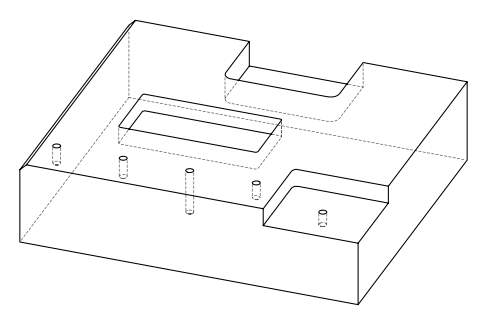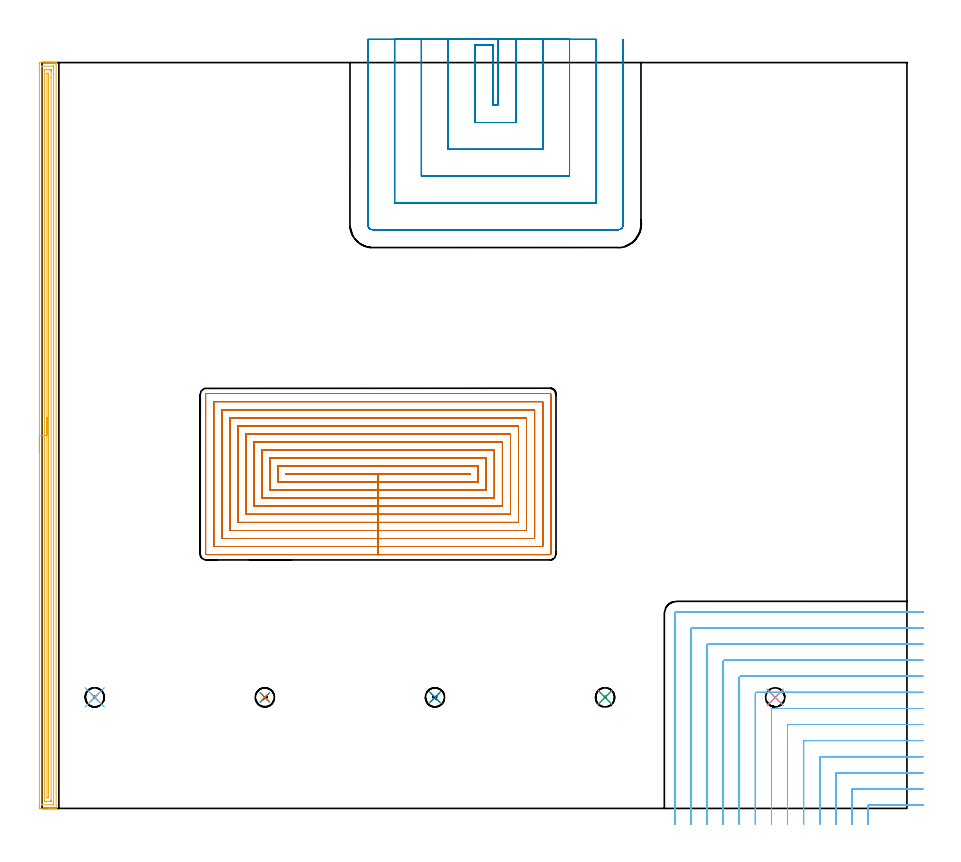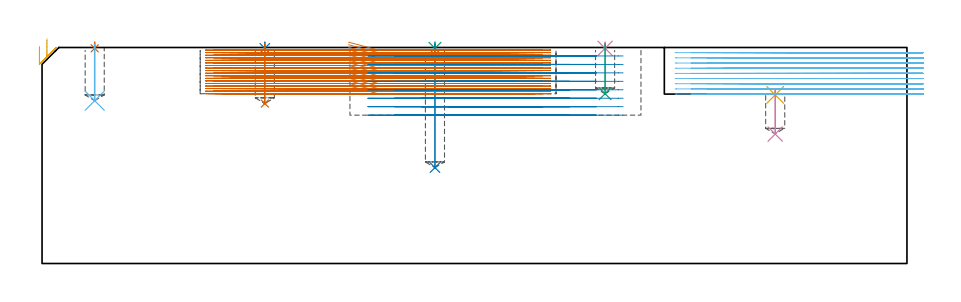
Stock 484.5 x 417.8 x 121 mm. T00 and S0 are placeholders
(PLAN: 14 operations, 5 tool changes, 240.2 min)
(1 SPOT_DRILL | STEP1POCKET | NXT0321_9005460120000 | 0.03 min | 3 mm3)
(2 SPOT_DRILL_1 | STEP1POCKET_1 | NXT0321_9005460120000 | 0.03 min | 1 mm3)
(3 SPOT_DRILL_2 | STEP1POCKET_2 | NXT0321_9005460120000 | 0.03 min | 1 mm3)
(4 SPOT_DRILL_3 | STEP1POCKET_3 | NXT0321_9005460120000 | 0.03 min | 1 mm3)
(5 SPOT_DRILL_4 | STEP1POCKET_4 | NXT0321_9005460120000 | 0.03 min | 2834 mm3)
(6 DRILL_BLIND_HOLE_INTO_CENTER | STEP1POCKET | UGT0301_219 | 0.13 min | 2471 mm3)
(7 DRILL_BLIND_HOLE_INTO_CENTER_1 | STEP1POCKET_1 | UGT0301_219 | 0.14 min | 2614 mm3)
(8 DRILL_BLIND_HOLE_INTO_CENTER_2 | STEP1POCKET_2 | UGT0301_219 | 0.28 min | 5824 mm3)
(9 DRILL_BLIND_HOLE_INTO_CENTER_3 | STEP1POCKET_3 | UGT0301_219 | 0.11 min | 2122 mm3)
(10 DRILL_BLIND_HOLE_INTO_CENTER_4 | STEP1POCKET_4 | UGT0301_219 | 0.1 min | 1879 mm3)
(11 AREA_MILL | FG_CHAMFER_SURFACE | UGT0205_001 | 13.56 min | 18457 mm3)
(12 MILL_CORNER_NOTCH_RECTANGULAR | CORNER_NOTCH_RECTANGULAR | NXT0201_011 | Follow Part, ap 3, ae 75% | 38.25 min | 408317 mm3)
(13 MILL_RECTANGULAR_POCKET | POCKET_RECTANGULAR_STRAIGHT | NXT0201_008 | Follow Part, ap 1.5, ae 75% | 156.21 min | 496394 mm3)
(14 MILL_SLOT | SLOT_PARTIAL_RECTANGULAR | UGT0201_094 | Follow Part, ap 5, ae 75% | 31.3 min | 637445 mm3)
(TOOL NXT0321_9005460120000 | NC Spot Drill, 142deg, 12mm, Carbide, Uncoated | D12 PA142 FL30 Z2)
(TOOL UGT0301_219 | Twist Drill 10.7 mm | D10.7 PA118 FL90 Z2)
(TOOL UGT0205_001 | Chamfer Mill 20 x 3 x 45 deg. | D20 FL50 Z2)
(TOOL NXT0201_011 | ENDMILL 12mm [2P460-1200-NA 1630] | D12 FL38 Z6)
(TOOL NXT0201_008 | ENDMILL 6mm [2P460-0600-NA 1630] | D6 FL26 Z6)
(TOOL UGT0201_094 | End mill 20 mm | D20 FL38 Z4)
(OP 1 SPOT_DRILL)
G17 G21 G94 G90
T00 M6
G54
G17 G0 G90 X29.5 Y62.2 S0 M3
G43 Z131. H0
G94 G81 G98 Z120.539 F250. R124.
G80
M5
M2
(OP 2 SPOT_DRILL_1)
G17 G21 G94 G90
T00 M6
G54
G17 G0 G90 X124.8 Y62.2 S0 M3
G43 Z131. H0
G94 G81 G98 Z120.539 F250. R124.
G80
M5
M2
(OP 3 SPOT_DRILL_2)
G17 G21 G94 G90
T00 M6
G54
G17 G0 G90 X220.1 Y62.2 S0 M3
G43 Z131. H0
G94 G81 G98 Z120.539 F250. R124.
G80
M5
M2
(OP 4 SPOT_DRILL_3)
G17 G21 G94 G90
T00 M6
G54
G17 G0 G90 X315.4 Y62.2 S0 M3
G43 Z131. H0
G94 G81 G98 Z120.539 F250. R124.
G80
M5
M2
(OP 5 SPOT_DRILL_4)
G17 G21 G94 G90
T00 M6
G54
G17 G0 G90 X410.7 Y62.2 S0 M3
G43 Z131. H0
G94 G81 G98 Z94.439 F250. R97.9
G80
M5
M2
(OP 6 DRILL_BLIND_HOLE_INTO_CENTER)
G17 G21 G94 G90
T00 M6
G54
G17 G0 G90 X29.5 Y62.2 S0 M3
G43 Z131. H0
G94 G81 G98 Z91.2 F250. R123.
G80
M5
M2
(OP 7 DRILL_BLIND_HOLE_INTO_CENTER_1)
G17 G21 G94 G90
T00 M6
G54
G17 G0 G90 X124.8 Y62.2 S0 M3
G43 Z131. H0
G94 G81 G98 Z89.6 F250. R123.
G80
M5
M2
(OP 8 DRILL_BLIND_HOLE_INTO_CENTER_2)
G17 G21 G94 G90
T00 M6
G54
G17 G0 G90 X220.1 Y62.2 S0 M3
G43 Z131. H0
G94 G81 G98 Z53.7 F250. R123.
G80
M5
M2
(OP 9 DRILL_BLIND_HOLE_INTO_CENTER_3)
G17 G21 G94 G90
T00 M6
G54
G17 G0 G90 X315.4 Y62.2 S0 M3
G43 Z131. H0
G94 G81 G98 Z95.1 F250. R123.
G80
M5
M2
(OP 10 DRILL_BLIND_HOLE_INTO_CENTER_4)
G17 G21 G94 G90
T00 M6
G54
G17 G0 G90 X410.7 Y62.2 S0 M3
G43 Z131. H0
G94 G81 G98 Z72.5 F250. R96.9
G80
M5
M2
(OP 11 AREA_MILL)
G17 G21 G94 G90
T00 M6
G54
G17 G0 G90 X-1.5 Y198.9 S1061 M3
G43 Z131. H0
Z121.6
G94 G1 Y198.938 Z120.728 F250.
Y199.052 Z119.864
Y199.241 Z119.012
Y199.503 Z118.18
Y199.837 Z117.374
Y200.24 Z116.6
Y200.708 Z115.864
Y201.24 Z115.172
Y201.829 Z114.529
Y202.472 Z113.94
Y203.164 Z113.408
Y203.9 Z112.94
Y204.674 Z112.537
Y205.48 Z112.203
Y206.312 Z111.941
Y207.163 Z111.752
Y208.028 Z111.638
Y208.9 Z111.6
Y417.174
X-1.498 Y417.515 Z111.601
X-1.493 Y417.79 Z111.604
X-1.165 Y417.8 Z111.932
X4.946 Z118.041
X5.471 Z118.567
X5.819 Z118.915
X6.344 Z119.44
X6.692 Z119.787
X7.39 Z120.49
X7.633 Z120.732
X7.768 Y417.798 Z120.86
X7.897 Y417.79 Z120.988
X7.9 Y417.621 Z121.
Y0.179
X7.897 Y0.01 Z120.988
X7.768 Y0.002 Z120.86
X7.633 Y0. Z120.732
X7.39 Z120.489
X6.692 Z119.787
X5.471 Z118.567
X4.946 Z118.041
X4.335 Z117.431
X-1.165 Y0.001 Z111.932
X-1.493 Y0.01 Z111.604
X-1.498 Y0.285 Z111.601
X-1.5 Y0.625 Z111.6
Y0.968
Y208.9
X-0.086 Z113.014
X-0.085 Y415.387 Z113.015
X-0.083 Y415.728 Z113.017
X-0.081 Y415.769 Z113.019
X-0.08 Y415.784 Z113.02
X-0.064 Y415.79 Z113.036
X0.043 Y415.795 Z113.143
X0.178 Y415.799 Z113.278
X6.289 Z119.389
X6.44 Y415.796 Z119.54
X6.472 Y415.792 Z119.572
X6.479 Y415.788 Z119.579
X6.482 Y415.777 Z119.582
X6.484 Y415.742 Z119.584
X6.485 Y415.599 Z119.585
X6.486 Y415.387 Z119.586
X6.485 Y2.413 Z119.585
X6.483 Y2.072 Z119.583
X6.481 Y2.031 Z119.581
X6.48 Y2.016 Z119.58
X6.464 Y2.01 Z119.564
X6.357 Y2.005 Z119.457
X6.222 Y2.001 Z119.322
X0.111 Z113.211
X-0.04 Y2.004 Z113.06
X-0.072 Y2.008 Z113.028
X-0.079 Y2.012 Z113.021
X-0.082 Y2.023 Z113.018
X-0.084 Y2.058 Z113.016
X-0.085 Y2.201 Z113.015
X-0.086 Y2.413 Z113.014
Y208.9
X1.328 Z114.428
X1.329 Y413.599 Z114.429
X1.331 Y413.725 Z114.431
X1.334 Y413.768 Z114.434
X1.337 Y413.79 Z114.437
X1.356 Y413.792 Z114.456
X1.454 Y413.795 Z114.554
X2.131 Y413.8 Z115.231
X2.327 Z115.427
X3.877 Z116.977
X4.75 Z117.85
X4.946 Y413.797 Z118.046
X5.011 Y413.794 Z118.111
X5.058 Y413.79 Z118.158
X5.065 Y413.726 Z118.165
X5.068 Y413.599 Z118.168
X5.07 Y413.472 Z118.17
X5.071 Y412.705 Z118.171
Y409.52
Y4.201
X5.069 Y4.075 Z118.169
X5.066 Y4.032 Z118.166
X5.063 Y4.01 Z118.163
X5.044 Y4.008 Z118.144
X4.946 Y4.005 Z118.046
X4.269 Y4. Z117.369
X4.073 Z117.173
X2.523 Z115.623
X1.65 Y4.001 Z114.75
X1.454 Y4.003 Z114.554
X1.389 Y4.006 Z114.489
X1.342 Y4.01 Z114.442
X1.335 Y4.074 Z114.435
X1.332 Y4.201 Z114.432
X1.33 Y4.328 Z114.43
X1.329 Y5.095 Z114.429
Y8.279
X1.328 Y208.9 Z114.428
X2.743 Z115.843
Y411.542
X2.744 Y411.666 Z115.844
X2.747 Y411.749 Z115.847
X2.75 Y411.789 Z115.85
X2.77 Y411.791 Z115.87
X3.2 Y411.8 Z116.3
X3.211 Z116.311
X3.627 Y411.792 Z116.727
X3.648 Y411.79 Z116.748
X3.651 Y411.777 Z116.751
X3.655 Y411.743 Z116.755
X3.657 Y411.699 Z116.757
Y411.655
Y6.258
X3.656 Y6.134 Z116.756
X3.653 Y6.051 Z116.753
X3.65 Y6.011 Z116.75
X3.63 Y6.009 Z116.73
X3.2 Y6. Z116.3
X3.189 Z116.289
X2.773 Y6.008 Z115.873
X2.752 Y6.01 Z115.852
X2.749 Y6.023 Z115.849
X2.745 Y6.057 Z115.845
X2.743 Y6.101 Z115.843
Y6.145
Y208.9
Y209.772 Z115.881
Y210.636 Z115.995
Y211.488 Z116.183
Y212.32 Z116.446
Y213.126 Z116.78
Y213.9 Z117.182
Y214.636 Z117.651
Y215.328 Z118.182
Y215.971 Z118.772
Y216.56 Z119.415
Y217.091 Z120.107
Y217.56 Z120.843
Y217.963 Z121.617
Y218.297 Z122.422
Y218.559 Z123.255
Y218.748 Z124.106
Y218.862 Z124.971
Y218.9 Z125.843
G0 Z131.
M5
M2
(OP 12 MILL_CORNER_NOTCH_RECTANGULAR)
G17 G21 G94 G90
T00 M6
G54
G17 G0 G90 X493.5 Y2. S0 M3
G43 Z131. H1
Z118.1
G94 G1 X490.5 F250.
X463.193 F500.
G3 X462.6 Y1.407 R0.6
G1 Y-6.
Y-9. F250.
G0 Z131.
X493.5 Y11.
Z118.1
G1 X490.5
X454.193 F500.
G3 X453.6 Y10.407 R0.6
G1 Y-6.
Y-9. F250.
G0 Z131.
X493.5 Y20.
Z118.1
G1 X490.5
X445.193 F500.
G3 X444.6 Y19.407 R0.6
G1 Y-6.
Y-9. F250.
G0 Z131.
X493.5 Y29.
Z118.1
G1 X490.5
X436.194 F500.
G3 X435.6 Y28.406 R0.6
G1 Y-6.
Y-9. F250.
G0 Z131.
X493.5 Y38.
Z118.1
G1 X490.5
X427.194 F500.
G3 X426.6 Y37.406 R0.6
G1 Y-6.
Y-9. F250.
G0 Z131.
X493.5 Y47.
Z118.1
G1 X490.5
X418.194 F500.
G3 X417.6 Y46.406 R0.6
G1 Y-6.
Y-9. F250.
G0 Z131.
X493.5 Y56.
Z118.1
G1 X490.5
X409.195 F500.
G3 X408.6 Y55.405 R0.6
G1 Y-6.
Y-9. F250.
G0 Z131.
X493.5 Y65.
Z118.1
G1 X490.5
X400.195 F500.
G3 X399.6 Y64.405 R0.6
G1 Y-6.
Y-9. F250.
G0 Z131.
X493.5 Y74.
Z118.1
G1 X490.5
X391.195 F500.
G3 X390.6 Y73.405 R0.6
G1 Y-6.
Y-9. F250.
G0 Z131.
X493.5 Y83.
Z118.1
G1 X490.5
X382.195 F500.
G3 X381.6 Y82.405 R0.6
G1 Y-6.
Y-9. F250.
G0 Z131.
X493.5 Y92.
Z118.1
G1 X490.5
X373.196 F500.
G3 X372.6 Y91.404 R0.6
G1 Y-6.
Y-9. F250.
G0 Z131.
X493.5 Y101.
Z118.1
G1 X490.5
X364.196 F500.
G3 X363.6 Y100.404 R0.6
G1 Y-6.
Y-9. F250.
G0 Z131.
X493.5 Y110.
Z118.1
G1 X490.5
X355.4 F500.
G3 X354.6 Y109.2 R0.8
G1 Y-6.
Y-9. F250.
G0 Z131.
X493.5 Y2.
Z115.2
G1 X490.5
X463.193 F500.
G3 X462.6 Y1.407 R0.6
G1 Y-6.
Y-9. F250.
G0 Z131.
X493.5 Y11.
Z115.2
G1 X490.5
X454.193 F500.
G3 X453.6 Y10.407 R0.6
G1 Y-6.
Y-9. F250.
G0 Z131.
X493.5 Y20.
Z115.2
G1 X490.5
X445.193 F500.
G3 X444.6 Y19.407 R0.6
G1 Y-6.
Y-9. F250.
G0 Z131.
X493.5 Y29.
Z115.2
G1 X490.5
X436.194 F500.
G3 X435.6 Y28.406 R0.6
G1 Y-6.
Y-9. F250.
G0 Z131.
X493.5 Y38.
Z115.2
G1 X490.5
X427.194 F500.
G3 X426.6 Y37.406 R0.6
G1 Y-6.
Y-9. F250.
G0 Z131.
X493.5 Y47.
Z115.2
G1 X490.5
X418.194 F500.
G3 X417.6 Y46.406 R0.6
G1 Y-6.
Y-9. F250.
G0 Z131.
X493.5 Y56.
Z115.2
G1 X490.5
X409.195 F500.
G3 X408.6 Y55.405 R0.6
G1 Y-6.
Y-9. F250.
G0 Z131.
X493.5 Y65.
Z115.2
G1 X490.5
X400.195 F500.
G3 X399.6 Y64.405 R0.6
G1 Y-6.
Y-9. F250.
G0 Z131.
X493.5 Y74.
Z115.2
G1 X490.5
X391.195 F500.
G3 X390.6 Y73.405 R0.6
G1 Y-6.
Y-9. F250.
G0 Z131.
X493.5 Y83.
Z115.2
G1 X490.5
X382.195 F500.
G3 X381.6 Y82.405 R0.6
G1 Y-6.
Y-9. F250.
G0 Z131.
X493.5 Y92.
Z115.2
G1 X490.5
X373.196 F500.
G3 X372.6 Y91.404 R0.6
G1 Y-6.
Y-9. F250.
G0 Z131.
X493.5 Y101.
Z115.2
G1 X490.5
X364.196 F500.
G3 X363.6 Y100.404 R0.6
G1 Y-6.
Y-9. F250.
G0 Z131.
X493.5 Y110.
Z115.2
G1 X490.5
X355.4 F500.
G3 X354.6 Y109.2 R0.8
G1 Y-6.
Y-9. F250.
G0 Z131.
X493.5 Y2.
Z112.3
G1 X490.5
X463.193 F500.
G3 X462.6 Y1.407 R0.6
G1 Y-6.
Y-9. F250.
G0 Z131.
X493.5 Y11.
Z112.3
G1 X490.5
X454.193 F500.
G3 X453.6 Y10.407 R0.6
G1 Y-6.
Y-9. F250.
G0 Z131.
X493.5 Y20.
Z112.3
G1 X490.5
X445.193 F500.
G3 X444.6 Y19.407 R0.6
G1 Y-6.
Y-9. F250.
G0 Z131.
X493.5 Y29.
Z112.3
G1 X490.5
X436.194 F500.
G3 X435.6 Y28.406 R0.6
G1 Y-6.
Y-9. F250.
G0 Z131.
X493.5 Y38.
Z112.3
G1 X490.5
X427.194 F500.
G3 X426.6 Y37.406 R0.6
G1 Y-6.
Y-9. F250.
G0 Z131.
X493.5 Y47.
Z112.3
G1 X490.5
X418.194 F500.
G3 X417.6 Y46.406 R0.6
G1 Y-6.
Y-9. F250.
G0 Z131.
X493.5 Y56.
Z112.3
G1 X490.5
X409.195 F500.
G3 X408.6 Y55.405 R0.6
G1 Y-6.
Y-9. F250.
G0 Z131.
X493.5 Y65.
Z112.3
G1 X490.5
X400.195 F500.
G3 X399.6 Y64.405 R0.6
G1 Y-6.
Y-9. F250.
G0 Z131.
X493.5 Y74.
Z112.3
G1 X490.5
X391.195 F500.
G3 X390.6 Y73.405 R0.6
G1 Y-6.
Y-9. F250.
G0 Z131.
X493.5 Y83.
Z112.3
G1 X490.5
X382.195 F500.
G3 X381.6 Y82.405 R0.6
G1 Y-6.
Y-9. F250.
G0 Z131.
X493.5 Y92.
Z112.3
G1 X490.5
X373.196 F500.
G3 X372.6 Y91.404 R0.6
G1 Y-6.
Y-9. F250.
G0 Z131.
X493.5 Y101.
Z112.3
G1 X490.5
X364.196 F500.
G3 X363.6 Y100.404 R0.6
G1 Y-6.
Y-9. F250.
G0 Z131.
X493.5 Y110.
Z112.3
G1 X490.5
X355.4 F500.
G3 X354.6 Y109.2 R0.8
G1 Y-6.
Y-9. F250.
G0 Z131.
X493.5 Y2.
Z109.4
G1 X490.5
X463.193 F500.
G3 X462.6 Y1.407 R0.6
G1 Y-6.
Y-9. F250.
G0 Z131.
X493.5 Y11.
Z109.4
G1 X490.5
X454.193 F500.
G3 X453.6 Y10.407 R0.6
G1 Y-6.
Y-9. F250.
G0 Z131.
X493.5 Y20.
Z109.4
G1 X490.5
X445.193 F500.
G3 X444.6 Y19.407 R0.6
G1 Y-6.
Y-9. F250.
G0 Z131.
X493.5 Y29.
Z109.4
G1 X490.5
X436.194 F500.
G3 X435.6 Y28.406 R0.6
G1 Y-6.
Y-9. F250.
G0 Z131.
X493.5 Y38.
Z109.4
G1 X490.5
X427.194 F500.
G3 X426.6 Y37.406 R0.6
G1 Y-6.
Y-9. F250.
G0 Z131.
X493.5 Y47.
Z109.4
G1 X490.5
X418.194 F500.
G3 X417.6 Y46.406 R0.6
G1 Y-6.
Y-9. F250.
G0 Z131.
X493.5 Y56.
Z109.4
G1 X490.5
X409.195 F500.
G3 X408.6 Y55.405 R0.6
G1 Y-6.
Y-9. F250.
G0 Z131.
X493.5 Y65.
Z109.4
G1 X490.5
X400.195 F500.
G3 X399.6 Y64.405 R0.6
G1 Y-6.
Y-9. F250.
G0 Z131.
X493.5 Y74.
Z109.4
G1 X490.5
X391.195 F500.
G3 X390.6 Y73.405 R0.6
G1 Y-6.
Y-9. F250.
G0 Z131.
X493.5 Y83.
Z109.4
G1 X490.5
X382.195 F500.
G3 X381.6 Y82.405 R0.6
G1 Y-6.
Y-9. F250.
G0 Z131.
X493.5 Y92.
Z109.4
G1 X490.5
X373.196 F500.
G3 X372.6 Y91.404 R0.6
G1 Y-6.
Y-9. F250.
G0 Z131.
X493.5 Y101.
Z109.4
G1 X490.5
X364.196 F500.
G3 X363.6 Y100.404 R0.6
G1 Y-6.
Y-9. F250.
G0 Z131.
X493.5 Y110.
Z109.4
G1 X490.5
X355.4 F500.
G3 X354.6 Y109.2 R0.8
G1 Y-6.
Y-9. F250.
G0 Z131.
X493.5 Y2.
Z106.5
G1 X490.5
X463.193 F500.
G3 X462.6 Y1.407 R0.6
G1 Y-6.
Y-9. F250.
G0 Z131.
X493.5 Y11.
Z106.5
G1 X490.5
X454.193 F500.
G3 X453.6 Y10.407 R0.6
G1 Y-6.
Y-9. F250.
G0 Z131.
X493.5 Y20.
Z106.5
G1 X490.5
X445.193 F500.
G3 X444.6 Y19.407 R0.6
G1 Y-6.
Y-9. F250.
G0 Z131.
X493.5 Y29.
Z106.5
G1 X490.5
X436.194 F500.
G3 X435.6 Y28.406 R0.6
G1 Y-6.
Y-9. F250.
G0 Z131.
X493.5 Y38.
Z106.5
G1 X490.5
X427.194 F500.
G3 X426.6 Y37.406 R0.6
G1 Y-6.
Y-9. F250.
G0 Z131.
X493.5 Y47.
Z106.5
G1 X490.5
X418.194 F500.
G3 X417.6 Y46.406 R0.6
G1 Y-6.
Y-9. F250.
G0 Z131.
X493.5 Y56.
Z106.5
G1 X490.5
X409.195 F500.
G3 X408.6 Y55.405 R0.6
G1 Y-6.
Y-9. F250.
G0 Z131.
X493.5 Y65.
Z106.5
G1 X490.5
X400.195 F500.
G3 X399.6 Y64.405 R0.6
G1 Y-6.
Y-9. F250.
G0 Z131.
X493.5 Y74.
Z106.5
G1 X490.5
X391.195 F500.
G3 X390.6 Y73.405 R0.6
G1 Y-6.
Y-9. F250.
G0 Z131.
X493.5 Y83.
Z106.5
G1 X490.5
X382.195 F500.
G3 X381.6 Y82.405 R0.6
G1 Y-6.
Y-9. F250.
G0 Z131.
X493.5 Y92.
Z106.5
G1 X490.5
X373.196 F500.
G3 X372.6 Y91.404 R0.6
G1 Y-6.
Y-9. F250.
G0 Z131.
X493.5 Y101.
Z106.5
G1 X490.5
X364.196 F500.
G3 X363.6 Y100.404 R0.6
G1 Y-6.
Y-9. F250.
G0 Z131.
X493.5 Y110.
Z106.5
G1 X490.5
X355.4 F500.
G3 X354.6 Y109.2 R0.8
G1 Y-6.
Y-9. F250.
G0 Z131.
X493.5 Y2.
Z103.6
G1 X490.5
X463.193 F500.
G3 X462.6 Y1.407 R0.6
G1 Y-6.
Y-9. F250.
G0 Z131.
X493.5 Y11.
Z103.6
G1 X490.5
X454.193 F500.
G3 X453.6 Y10.407 R0.6
G1 Y-6.
Y-9. F250.
G0 Z131.
X493.5 Y20.
Z103.6
G1 X490.5
X445.193 F500.
G3 X444.6 Y19.407 R0.6
G1 Y-6.
Y-9. F250.
G0 Z131.
X493.5 Y29.
Z103.6
G1 X490.5
X436.194 F500.
G3 X435.6 Y28.406 R0.6
G1 Y-6.
Y-9. F250.
G0 Z131.
X493.5 Y38.
Z103.6
G1 X490.5
X427.194 F500.
G3 X426.6 Y37.406 R0.6
G1 Y-6.
Y-9. F250.
G0 Z131.
X493.5 Y47.
Z103.6
G1 X490.5
X418.194 F500.
G3 X417.6 Y46.406 R0.6
G1 Y-6.
Y-9. F250.
G0 Z131.
X493.5 Y56.
Z103.6
G1 X490.5
X409.195 F500.
G3 X408.6 Y55.405 R0.6
G1 Y-6.
Y-9. F250.
G0 Z131.
X493.5 Y65.
Z103.6
G1 X490.5
X400.195 F500.
G3 X399.6 Y64.405 R0.6
G1 Y-6.
Y-9. F250.
G0 Z131.
X493.5 Y74.
Z103.6
G1 X490.5
X391.195 F500.
G3 X390.6 Y73.405 R0.6
G1 Y-6.
Y-9. F250.
G0 Z131.
X493.5 Y83.
Z103.6
G1 X490.5
X382.195 F500.
G3 X381.6 Y82.405 R0.6
G1 Y-6.
Y-9. F250.
G0 Z131.
X493.5 Y92.
Z103.6
G1 X490.5
X373.196 F500.
G3 X372.6 Y91.404 R0.6
G1 Y-6.
Y-9. F250.
G0 Z131.
X493.5 Y101.
Z103.6
G1 X490.5
X364.196 F500.
G3 X363.6 Y100.404 R0.6
G1 Y-6.
Y-9. F250.
G0 Z131.
X493.5 Y110.
Z103.6
G1 X490.5
X355.4 F500.
G3 X354.6 Y109.2 R0.8
G1 Y-6.
Y-9. F250.
G0 Z131.
X493.5 Y2.
Z100.7
G1 X490.5
X463.193 F500.
G3 X462.6 Y1.407 R0.6
G1 Y-6.
Y-9. F250.
G0 Z131.
X493.5 Y11.
Z100.7
G1 X490.5
X454.193 F500.
G3 X453.6 Y10.407 R0.6
G1 Y-6.
Y-9. F250.
G0 Z131.
X493.5 Y20.
Z100.7
G1 X490.5
X445.193 F500.
G3 X444.6 Y19.407 R0.6
G1 Y-6.
Y-9. F250.
G0 Z131.
X493.5 Y29.
Z100.7
G1 X490.5
X436.194 F500.
G3 X435.6 Y28.406 R0.6
G1 Y-6.
Y-9. F250.
G0 Z131.
X493.5 Y38.
Z100.7
G1 X490.5
X427.194 F500.
G3 X426.6 Y37.406 R0.6
G1 Y-6.
Y-9. F250.
G0 Z131.
X493.5 Y47.
Z100.7
G1 X490.5
X418.194 F500.
G3 X417.6 Y46.406 R0.6
G1 Y-6.
Y-9. F250.
G0 Z131.
X493.5 Y56.
Z100.7
G1 X490.5
X409.195 F500.
G3 X408.6 Y55.405 R0.6
G1 Y-6.
Y-9. F250.
G0 Z131.
X493.5 Y65.
Z100.7
G1 X490.5
X400.195 F500.
G3 X399.6 Y64.405 R0.6
G1 Y-6.
Y-9. F250.
G0 Z131.
X493.5 Y74.
Z100.7
G1 X490.5
X391.195 F500.
G3 X390.6 Y73.405 R0.6
G1 Y-6.
Y-9. F250.
G0 Z131.
X493.5 Y83.
Z100.7
G1 X490.5
X382.195 F500.
G3 X381.6 Y82.405 R0.6
G1 Y-6.
Y-9. F250.
G0 Z131.
X493.5 Y92.
Z100.7
G1 X490.5
X373.196 F500.
G3 X372.6 Y91.404 R0.6
G1 Y-6.
Y-9. F250.
G0 Z131.
X493.5 Y101.
Z100.7
G1 X490.5
X364.196 F500.
G3 X363.6 Y100.404 R0.6
G1 Y-6.
Y-9. F250.
G0 Z131.
X493.5 Y110.
Z100.7
G1 X490.5
X355.4 F500.
G3 X354.6 Y109.2 R0.8
G1 Y-6.
Y-9. F250.
G0 Z131.
X493.5 Y2.
Z97.8
G1 X490.5
X463.193 F500.
G3 X462.6 Y1.407 R0.6
G1 Y-6.
Y-9. F250.
G0 Z131.
X493.5 Y11.
Z97.8
G1 X490.5
X454.193 F500.
G3 X453.6 Y10.407 R0.6
G1 Y-6.
Y-9. F250.
G0 Z131.
X493.5 Y20.
Z97.8
G1 X490.5
X445.193 F500.
G3 X444.6 Y19.407 R0.6
G1 Y-6.
Y-9. F250.
G0 Z131.
X493.5 Y29.
Z97.8
G1 X490.5
X436.194 F500.
G3 X435.6 Y28.406 R0.6
G1 Y-6.
Y-9. F250.
G0 Z131.
X493.5 Y38.
Z97.8
G1 X490.5
X427.194 F500.
G3 X426.6 Y37.406 R0.6
G1 Y-6.
Y-9. F250.
G0 Z131.
X493.5 Y47.
Z97.8
G1 X490.5
X418.194 F500.
G3 X417.6 Y46.406 R0.6
G1 Y-6.
Y-9. F250.
G0 Z131.
X493.5 Y56.
Z97.8
G1 X490.5
X409.195 F500.
G3 X408.6 Y55.405 R0.6
G1 Y-6.
Y-9. F250.
G0 Z131.
X493.5 Y65.
Z97.8
G1 X490.5
X400.195 F500.
G3 X399.6 Y64.405 R0.6
G1 Y-6.
Y-9. F250.
G0 Z131.
X493.5 Y74.
Z97.8
G1 X490.5
X391.195 F500.
G3 X390.6 Y73.405 R0.6
G1 Y-6.
Y-9. F250.
G0 Z131.
X493.5 Y83.
Z97.8
G1 X490.5
X382.195 F500.
G3 X381.6 Y82.405 R0.6
G1 Y-6.
Y-9. F250.
G0 Z131.
X493.5 Y92.
Z97.8
G1 X490.5
X373.196 F500.
G3 X372.6 Y91.404 R0.6
G1 Y-6.
Y-9. F250.
G0 Z131.
X493.5 Y101.
Z97.8
G1 X490.5
X364.196 F500.
G3 X363.6 Y100.404 R0.6
G1 Y-6.
Y-9. F250.
G0 Z131.
X493.5 Y110.
Z97.8
G1 X490.5
X355.4 F500.
G3 X354.6 Y109.2 R0.8
G1 Y-6.
Y-9. F250.
G0 Z131.
X493.5 Y2.
Z94.9
G1 X490.5
X463.193 F500.
G3 X462.6 Y1.407 R0.6
G1 Y-6.
Y-9. F250.
G0 Z131.
X493.5 Y11.
Z94.9
G1 X490.5
X454.193 F500.
G3 X453.6 Y10.407 R0.6
G1 Y-6.
Y-9. F250.
G0 Z131.
X493.5 Y20.
Z94.9
G1 X490.5
X445.193 F500.
G3 X444.6 Y19.407 R0.6
G1 Y-6.
Y-9. F250.
G0 Z131.
X493.5 Y29.
Z94.9
G1 X490.5
X436.194 F500.
G3 X435.6 Y28.406 R0.6
G1 Y-6.
Y-9. F250.
G0 Z131.
X493.5 Y38.
Z94.9
G1 X490.5
X427.194 F500.
G3 X426.6 Y37.406 R0.6
G1 Y-6.
Y-9. F250.
G0 Z131.
X493.5 Y47.
Z94.9
G1 X490.5
X418.194 F500.
G3 X417.6 Y46.406 R0.6
G1 Y-6.
Y-9. F250.
G0 Z131.
X493.5 Y56.
Z94.9
G1 X490.5
X409.195 F500.
G3 X408.6 Y55.405 R0.6
G1 Y-6.
Y-9. F250.
G0 Z131.
X493.5 Y65.
Z94.9
G1 X490.5
X400.195 F500.
G3 X399.6 Y64.405 R0.6
G1 Y-6.
Y-9. F250.
G0 Z131.
X493.5 Y74.
Z94.9
G1 X490.5
X391.195 F500.
G3 X390.6 Y73.405 R0.6
G1 Y-6.
Y-9. F250.
G0 Z131.
X493.5 Y83.
Z94.9
G1 X490.5
X382.195 F500.
G3 X381.6 Y82.405 R0.6
G1 Y-6.
Y-9. F250.
G0 Z131.
X493.5 Y92.
Z94.9
G1 X490.5
X373.196 F500.
G3 X372.6 Y91.404 R0.6
G1 Y-6.
Y-9. F250.
G0 Z131.
X493.5 Y101.
Z94.9
G1 X490.5
X364.196 F500.
G3 X363.6 Y100.404 R0.6
G1 Y-6.
Y-9. F250.
G0 Z131.
X493.5 Y110.
Z94.9
G1 X490.5
X355.4 F500.
G3 X354.6 Y109.2 R0.8
G1 Y-6.
Y-9. F250.
G0 Z131.
M5
M2
(OP 13 MILL_RECTANGULAR_POCKET)
G17 G21 G94 G90
T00 M6
G54
G17 G0 G90 X171.684 Y187.2 S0 M3
G43 Z131. H1
Z124.
G94 G1 X188.25 Z119.561 F250.
X239.9 F500.
Y187.4
X136.6
Y187.2
X188.25
Y182.7
X244.4
Y191.9
X132.1
Y182.7
X188.25
Y178.2
X248.9
Y196.4
X127.6
Y178.2
X188.25
Y173.7
X253.4
Y200.9
X123.1
Y173.7
X188.25
Y169.2
X257.9
Y205.4
X118.6
Y169.2
X188.25
Y164.7
X262.4
Y209.9
X114.1
Y164.7
X188.25
Y160.2
X266.9
Y214.4
X109.6
Y160.2
X188.25
Y155.7
X271.4
Y218.9
X105.1
Y155.7
X188.25
Y151.2
X275.9
Y223.4
X100.6
Y151.2
X188.25
Y146.7
X280.4
Y227.9
X96.1
Y146.7
X188.25
Y142.2
X284.6
G3 X284.9 Y142.5 R0.3
G1 Y232.1
G3 X284.6 Y232.4 R0.3
G1 X91.9
G3 X91.6 Y232.1 R0.3
G1 Y142.5
G3 X91.9 Y142.2 R0.3
G1 X188.25
X189.25
G0 X171.684 Y187.2 Z122.561
G1 X188.25 Z118.122 F250.
X239.9 F500.
Y187.4
X136.6
Y187.2
X188.25
Y182.7
X244.4
Y191.9
X132.1
Y182.7
X188.25
Y178.2
X248.9
Y196.4
X127.6
Y178.2
X188.25
Y173.7
X253.4
Y200.9
X123.1
Y173.7
X188.25
Y169.2
X257.9
Y205.4
X118.6
Y169.2
X188.25
Y164.7
X262.4
Y209.9
X114.1
Y164.7
X188.25
Y160.2
X266.9
Y214.4
X109.6
Y160.2
X188.25
Y155.7
X271.4
Y218.9
X105.1
Y155.7
X188.25
Y151.2
X275.9
Y223.4
X100.6
Y151.2
X188.25
Y146.7
X280.4
Y227.9
X96.1
Y146.7
X188.25
Y142.2
X284.6
G3 X284.9 Y142.5 R0.3
G1 Y232.1
G3 X284.6 Y232.4 R0.3
G1 X91.9
G3 X91.6 Y232.1 R0.3
G1 Y142.5
G3 X91.9 Y142.2 R0.3
G1 X188.25
X189.25
G0 X171.684 Y187.2 Z121.122
G1 X188.25 Z116.683 F250.
X239.9 F500.
Y187.4
X136.6
Y187.2
X188.25
Y182.7
X244.4
Y191.9
X132.1
Y182.7
X188.25
Y178.2
X248.9
Y196.4
X127.6
Y178.2
X188.25
Y173.7
X253.4
Y200.9
X123.1
Y173.7
X188.25
Y169.2
X257.9
Y205.4
X118.6
Y169.2
X188.25
Y164.7
X262.4
Y209.9
X114.1
Y164.7
X188.25
Y160.2
X266.9
Y214.4
X109.6
Y160.2
X188.25
Y155.7
X271.4
Y218.9
X105.1
Y155.7
X188.25
Y151.2
X275.9
Y223.4
X100.6
Y151.2
X188.25
Y146.7
X280.4
Y227.9
X96.1
Y146.7
X188.25
Y142.2
X284.6
G3 X284.9 Y142.5 R0.3
G1 Y232.1
G3 X284.6 Y232.4 R0.3
G1 X91.9
G3 X91.6 Y232.1 R0.3
G1 Y142.5
G3 X91.9 Y142.2 R0.3
G1 X188.25
X189.25
G0 X171.684 Y187.2 Z119.683
G1 X188.25 Z115.244 F250.
X239.9 F500.
Y187.4
X136.6
Y187.2
X188.25
Y182.7
X244.4
Y191.9
X132.1
Y182.7
X188.25
Y178.2
X248.9
Y196.4
X127.6
Y178.2
X188.25
Y173.7
X253.4
Y200.9
X123.1
Y173.7
X188.25
Y169.2
X257.9
Y205.4
X118.6
Y169.2
X188.25
Y164.7
X262.4
Y209.9
X114.1
Y164.7
X188.25
Y160.2
X266.9
Y214.4
X109.6
Y160.2
X188.25
Y155.7
X271.4
Y218.9
X105.1
Y155.7
X188.25
Y151.2
X275.9
Y223.4
X100.6
Y151.2
X188.25
Y146.7
X280.4
Y227.9
X96.1
Y146.7
X188.25
Y142.2
X284.6
G3 X284.9 Y142.5 R0.3
G1 Y232.1
G3 X284.6 Y232.4 R0.3
G1 X91.9
G3 X91.6 Y232.1 R0.3
G1 Y142.5
G3 X91.9 Y142.2 R0.3
G1 X188.25
X189.25
G0 X171.684 Y187.2 Z118.244
G1 X188.25 Z113.805 F250.
X239.9 F500.
Y187.4
X136.6
Y187.2
X188.25
Y182.7
X244.4
Y191.9
X132.1
Y182.7
X188.25
Y178.2
X248.9
Y196.4
X127.6
Y178.2
X188.25
Y173.7
X253.4
Y200.9
X123.1
Y173.7
X188.25
Y169.2
X257.9
Y205.4
X118.6
Y169.2
X188.25
Y164.7
X262.4
Y209.9
X114.1
Y164.7
X188.25
Y160.2
X266.9
Y214.4
X109.6
Y160.2
X188.25
Y155.7
X271.4
Y218.9
X105.1
Y155.7
X188.25
Y151.2
X275.9
Y223.4
X100.6
Y151.2
X188.25
Y146.7
X280.4
Y227.9
X96.1
Y146.7
X188.25
Y142.2
X284.6
G3 X284.9 Y142.5 R0.3
G1 Y232.1
G3 X284.6 Y232.4 R0.3
G1 X91.9
G3 X91.6 Y232.1 R0.3
G1 Y142.5
G3 X91.9 Y142.2 R0.3
G1 X188.25
X189.25
G0 X171.684 Y187.2 Z116.805
G1 X188.25 Z112.367 F250.
X239.9 F500.
Y187.4
X136.6
Y187.2
X188.25
Y182.7
X244.4
Y191.9
X132.1
Y182.7
X188.25
Y178.2
X248.9
Y196.4
X127.6
Y178.2
X188.25
Y173.7
X253.4
Y200.9
X123.1
Y173.7
X188.25
Y169.2
X257.9
Y205.4
X118.6
Y169.2
X188.25
Y164.7
X262.4
Y209.9
X114.1
Y164.7
X188.25
Y160.2
X266.9
Y214.4
X109.6
Y160.2
X188.25
Y155.7
X271.4
Y218.9
X105.1
Y155.7
X188.25
Y151.2
X275.9
Y223.4
X100.6
Y151.2
X188.25
Y146.7
X280.4
Y227.9
X96.1
Y146.7
X188.25
Y142.2
X284.6
G3 X284.9 Y142.5 R0.3
G1 Y232.1
G3 X284.6 Y232.4 R0.3
G1 X91.9
G3 X91.6 Y232.1 R0.3
G1 Y142.5
G3 X91.9 Y142.2 R0.3
G1 X188.25
X189.25
G0 X171.684 Y187.2 Z115.367
G1 X188.25 Z110.928 F250.
X239.9 F500.
Y187.4
X136.6
Y187.2
X188.25
Y182.7
X244.4
Y191.9
X132.1
Y182.7
X188.25
Y178.2
X248.9
Y196.4
X127.6
Y178.2
X188.25
Y173.7
X253.4
Y200.9
X123.1
Y173.7
X188.25
Y169.2
X257.9
Y205.4
X118.6
Y169.2
X188.25
Y164.7
X262.4
Y209.9
X114.1
Y164.7
X188.25
Y160.2
X266.9
Y214.4
X109.6
Y160.2
X188.25
Y155.7
X271.4
Y218.9
X105.1
Y155.7
X188.25
Y151.2
X275.9
Y223.4
X100.6
Y151.2
X188.25
Y146.7
X280.4
Y227.9
X96.1
Y146.7
X188.25
Y142.2
X284.6
G3 X284.9 Y142.5 R0.3
G1 Y232.1
G3 X284.6 Y232.4 R0.3
G1 X91.9
G3 X91.6 Y232.1 R0.3
G1 Y142.5
G3 X91.9 Y142.2 R0.3
G1 X188.25
X189.25
G0 X171.684 Y187.2 Z113.928
G1 X188.25 Z109.489 F250.
X239.9 F500.
Y187.4
X136.6
Y187.2
X188.25
Y182.7
X244.4
Y191.9
X132.1
Y182.7
X188.25
Y178.2
X248.9
Y196.4
X127.6
Y178.2
X188.25
Y173.7
X253.4
Y200.9
X123.1
Y173.7
X188.25
Y169.2
X257.9
Y205.4
X118.6
Y169.2
X188.25
Y164.7
X262.4
Y209.9
X114.1
Y164.7
X188.25
Y160.2
X266.9
Y214.4
X109.6
Y160.2
X188.25
Y155.7
X271.4
Y218.9
X105.1
Y155.7
X188.25
Y151.2
X275.9
Y223.4
X100.6
Y151.2
X188.25
Y146.7
X280.4
Y227.9
X96.1
Y146.7
X188.25
Y142.2
X284.6
G3 X284.9 Y142.5 R0.3
G1 Y232.1
G3 X284.6 Y232.4 R0.3
G1 X91.9
G3 X91.6 Y232.1 R0.3
G1 Y142.5
G3 X91.9 Y142.2 R0.3
G1 X188.25
X189.25
G0 X171.684 Y187.2 Z112.489
G1 X188.25 Z108.05 F250.
X239.9 F500.
Y187.4
X136.6
Y187.2
X188.25
Y182.7
X244.4
Y191.9
X132.1
Y182.7
X188.25
Y178.2
X248.9
Y196.4
X127.6
Y178.2
X188.25
Y173.7
X253.4
Y200.9
X123.1
Y173.7
X188.25
Y169.2
X257.9
Y205.4
X118.6
Y169.2
X188.25
Y164.7
X262.4
Y209.9
X114.1
Y164.7
X188.25
Y160.2
X266.9
Y214.4
X109.6
Y160.2
X188.25
Y155.7
X271.4
Y218.9
X105.1
Y155.7
X188.25
Y151.2
X275.9
Y223.4
X100.6
Y151.2
X188.25
Y146.7
X280.4
Y227.9
X96.1
Y146.7
X188.25
Y142.2
X284.6
G3 X284.9 Y142.5 R0.3
G1 Y232.1
G3 X284.6 Y232.4 R0.3
G1 X91.9
G3 X91.6 Y232.1 R0.3
G1 Y142.5
G3 X91.9 Y142.2 R0.3
G1 X188.25
X189.25
G0 X171.684 Y187.2 Z111.05
G1 X188.25 Z106.611 F250.
X239.9 F500.
Y187.4
X136.6
Y187.2
X188.25
Y182.7
X244.4
Y191.9
X132.1
Y182.7
X188.25
Y178.2
X248.9
Y196.4
X127.6
Y178.2
X188.25
Y173.7
X253.4
Y200.9
X123.1
Y173.7
X188.25
Y169.2
X257.9
Y205.4
X118.6
Y169.2
X188.25
Y164.7
X262.4
Y209.9
X114.1
Y164.7
X188.25
Y160.2
X266.9
Y214.4
X109.6
Y160.2
X188.25
Y155.7
X271.4
Y218.9
X105.1
Y155.7
X188.25
Y151.2
X275.9
Y223.4
X100.6
Y151.2
X188.25
Y146.7
X280.4
Y227.9
X96.1
Y146.7
X188.25
Y142.2
X284.6
G3 X284.9 Y142.5 R0.3
G1 Y232.1
G3 X284.6 Y232.4 R0.3
G1 X91.9
G3 X91.6 Y232.1 R0.3
G1 Y142.5
G3 X91.9 Y142.2 R0.3
G1 X188.25
X189.25
G0 X171.684 Y187.2 Z109.611
G1 X188.25 Z105.172 F250.
X239.9 F500.
Y187.4
X136.6
Y187.2
X188.25
Y182.7
X244.4
Y191.9
X132.1
Y182.7
X188.25
Y178.2
X248.9
Y196.4
X127.6
Y178.2
X188.25
Y173.7
X253.4
Y200.9
X123.1
Y173.7
X188.25
Y169.2
X257.9
Y205.4
X118.6
Y169.2
X188.25
Y164.7
X262.4
Y209.9
X114.1
Y164.7
X188.25
Y160.2
X266.9
Y214.4
X109.6
Y160.2
X188.25
Y155.7
X271.4
Y218.9
X105.1
Y155.7
X188.25
Y151.2
X275.9
Y223.4
X100.6
Y151.2
X188.25
Y146.7
X280.4
Y227.9
X96.1
Y146.7
X188.25
Y142.2
X284.6
G3 X284.9 Y142.5 R0.3
G1 Y232.1
G3 X284.6 Y232.4 R0.3
G1 X91.9
G3 X91.6 Y232.1 R0.3
G1 Y142.5
G3 X91.9 Y142.2 R0.3
G1 X188.25
X189.25
G0 X171.684 Y187.2 Z108.172
G1 X188.25 Z103.733 F250.
X239.9 F500.
Y187.4
X136.6
Y187.2
X188.25
Y182.7
X244.4
Y191.9
X132.1
Y182.7
X188.25
Y178.2
X248.9
Y196.4
X127.6
Y178.2
X188.25
Y173.7
X253.4
Y200.9
X123.1
Y173.7
X188.25
Y169.2
X257.9
Y205.4
X118.6
Y169.2
X188.25
Y164.7
X262.4
Y209.9
X114.1
Y164.7
X188.25
Y160.2
X266.9
Y214.4
X109.6
Y160.2
X188.25
Y155.7
X271.4
Y218.9
X105.1
Y155.7
X188.25
Y151.2
X275.9
Y223.4
X100.6
Y151.2
X188.25
Y146.7
X280.4
Y227.9
X96.1
Y146.7
X188.25
Y142.2
X284.6
G3 X284.9 Y142.5 R0.3
G1 Y232.1
G3 X284.6 Y232.4 R0.3
G1 X91.9
G3 X91.6 Y232.1 R0.3
G1 Y142.5
G3 X91.9 Y142.2 R0.3
G1 X188.25
X189.25
G0 X171.684 Y187.2 Z106.733
G1 X188.25 Z102.294 F250.
X239.9 F500.
Y187.4
X136.6
Y187.2
X188.25
Y182.7
X244.4
Y191.9
X132.1
Y182.7
X188.25
Y178.2
X248.9
Y196.4
X127.6
Y178.2
X188.25
Y173.7
X253.4
Y200.9
X123.1
Y173.7
X188.25
Y169.2
X257.9
Y205.4
X118.6
Y169.2
X188.25
Y164.7
X262.4
Y209.9
X114.1
Y164.7
X188.25
Y160.2
X266.9
Y214.4
X109.6
Y160.2
X188.25
Y155.7
X271.4
Y218.9
X105.1
Y155.7
X188.25
Y151.2
X275.9
Y223.4
X100.6
Y151.2
X188.25
Y146.7
X280.4
Y227.9
X96.1
Y146.7
X188.25
Y142.2
X284.6
G3 X284.9 Y142.5 R0.3
G1 Y232.1
G3 X284.6 Y232.4 R0.3
G1 X91.9
G3 X91.6 Y232.1 R0.3
G1 Y142.5
G3 X91.9 Y142.2 R0.3
G1 X188.25
X189.25
G0 X171.684 Y187.2 Z105.294
G1 X188.25 Z100.856 F250.
X239.9 F500.
Y187.4
X136.6
Y187.2
X188.25
Y182.7
X244.4
Y191.9
X132.1
Y182.7
X188.25
Y178.2
X248.9
Y196.4
X127.6
Y178.2
X188.25
Y173.7
X253.4
Y200.9
X123.1
Y173.7
X188.25
Y169.2
X257.9
Y205.4
X118.6
Y169.2
X188.25
Y164.7
X262.4
Y209.9
X114.1
Y164.7
X188.25
Y160.2
X266.9
Y214.4
X109.6
Y160.2
X188.25
Y155.7
X271.4
Y218.9
X105.1
Y155.7
X188.25
Y151.2
X275.9
Y223.4
X100.6
Y151.2
X188.25
Y146.7
X280.4
Y227.9
X96.1
Y146.7
X188.25
Y142.2
X284.6
G3 X284.9 Y142.5 R0.3
G1 Y232.1
G3 X284.6 Y232.4 R0.3
G1 X91.9
G3 X91.6 Y232.1 R0.3
G1 Y142.5
G3 X91.9 Y142.2 R0.3
G1 X188.25
X189.25
G0 X171.684 Y187.2 Z103.856
G1 X188.25 Z99.417 F250.
X239.9 F500.
Y187.4
X136.6
Y187.2
X188.25
Y182.7
X244.4
Y191.9
X132.1
Y182.7
X188.25
Y178.2
X248.9
Y196.4
X127.6
Y178.2
X188.25
Y173.7
X253.4
Y200.9
X123.1
Y173.7
X188.25
Y169.2
X257.9
Y205.4
X118.6
Y169.2
X188.25
Y164.7
X262.4
Y209.9
X114.1
Y164.7
X188.25
Y160.2
X266.9
Y214.4
X109.6
Y160.2
X188.25
Y155.7
X271.4
Y218.9
X105.1
Y155.7
X188.25
Y151.2
X275.9
Y223.4
X100.6
Y151.2
X188.25
Y146.7
X280.4
Y227.9
X96.1
Y146.7
X188.25
Y142.2
X284.6
G3 X284.9 Y142.5 R0.3
G1 Y232.1
G3 X284.6 Y232.4 R0.3
G1 X91.9
G3 X91.6 Y232.1 R0.3
G1 Y142.5
G3 X91.9 Y142.2 R0.3
G1 X188.25
X189.25
G0 X171.684 Y187.2 Z102.417
G1 X188.25 Z97.978 F250.
X239.9 F500.
Y187.4
X136.6
Y187.2
X188.25
Y182.7
X244.4
Y191.9
X132.1
Y182.7
X188.25
Y178.2
X248.9
Y196.4
X127.6
Y178.2
X188.25
Y173.7
X253.4
Y200.9
X123.1
Y173.7
X188.25
Y169.2
X257.9
Y205.4
X118.6
Y169.2
X188.25
Y164.7
X262.4
Y209.9
X114.1
Y164.7
X188.25
Y160.2
X266.9
Y214.4
X109.6
Y160.2
X188.25
Y155.7
X271.4
Y218.9
X105.1
Y155.7
X188.25
Y151.2
X275.9
Y223.4
X100.6
Y151.2
X188.25
Y146.7
X280.4
Y227.9
X96.1
Y146.7
X188.25
Y142.2
X284.6
G3 X284.9 Y142.5 R0.3
G1 Y232.1
G3 X284.6 Y232.4 R0.3
G1 X91.9
G3 X91.6 Y232.1 R0.3
G1 Y142.5
G3 X91.9 Y142.2 R0.3
G1 X188.25
X189.25
G0 X171.684 Y187.2 Z100.978
G1 X188.25 Z96.539 F250.
X239.9 F500.
Y187.4
X136.6
Y187.2
X188.25
Y182.7
X244.4
Y191.9
X132.1
Y182.7
X188.25
Y178.2
X248.9
Y196.4
X127.6
Y178.2
X188.25
Y173.7
X253.4
Y200.9
X123.1
Y173.7
X188.25
Y169.2
X257.9
Y205.4
X118.6
Y169.2
X188.25
Y164.7
X262.4
Y209.9
X114.1
Y164.7
X188.25
Y160.2
X266.9
Y214.4
X109.6
Y160.2
X188.25
Y155.7
X271.4
Y218.9
X105.1
Y155.7
X188.25
Y151.2
X275.9
Y223.4
X100.6
Y151.2
X188.25
Y146.7
X280.4
Y227.9
X96.1
Y146.7
X188.25
Y142.2
X284.6
G3 X284.9 Y142.5 R0.3
G1 Y232.1
G3 X284.6 Y232.4 R0.3
G1 X91.9
G3 X91.6 Y232.1 R0.3
G1 Y142.5
G3 X91.9 Y142.2 R0.3
G1 X188.25
X189.25
G0 X171.684 Y187.2 Z99.539
G1 X188.25 Z95.1 F250.
X239.9 F500.
Y187.4
X136.6
Y187.2
X188.25
Y182.7
X244.4
Y191.9
X132.1
Y182.7
X188.25
Y178.2
X248.9
Y196.4
X127.6
Y178.2
X188.25
Y173.7
X253.4
Y200.9
X123.1
Y173.7
X188.25
Y169.2
X257.9
Y205.4
X118.6
Y169.2
X188.25
Y164.7
X262.4
Y209.9
X114.1
Y164.7
X188.25
Y160.2
X266.9
Y214.4
X109.6
Y160.2
X188.25
Y155.7
X271.4
Y218.9
X105.1
Y155.7
X188.25
Y151.2
X275.9
Y223.4
X100.6
Y151.2
X188.25
Y146.7
X280.4
Y227.9
X96.1
Y146.7
X188.25
Y142.2
X284.6
G3 X284.9 Y142.5 R0.3
G1 Y232.1
G3 X284.6 Y232.4 R0.3
G1 X91.9
G3 X91.6 Y232.1 R0.3
G1 Y142.5
G3 X91.9 Y142.2 R0.3
G1 X188.25
X189.25
G0 Z131.
M5
M2
(OP 14 MILL_SLOT)
G17 G21 G94 G90
T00 M6
G54
G17 G0 G90 X255.5 Y430.8 S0 M3
G43 Z131. H0
Z116.262
G94 G1 Y427.8 F250.
Y394.2 F500.
X252.5
Y427.8
X242.5
Y384.2
X265.5
Y427.8
Y430.8 F250.
X227.5
Y427.8
Y369.2 F500.
X280.5
Y427.8
Y430.8 F250.
X212.5
Y427.8
Y354.2 F500.
X295.5
Y427.8
Y430.8 F250.
X197.5
Y427.8
Y339.2 F500.
X310.5
Y427.8
Y430.8 F250.
X182.5
Y427.8
Y326.9 F500.
G3 X185.2 Y324.2 R2.7
G1 X322.8
G3 X325.5 Y326.9 R2.7
G1 Y427.8
Y430.8 F250.
G0 X255.5 Z111.525
G1 Y427.8
Y394.2 F500.
X252.5
Y427.8
X242.5
Y384.2
X265.5
Y427.8
Y430.8 F250.
X227.5
Y427.8
Y369.2 F500.
X280.5
Y427.8
Y430.8 F250.
X212.5
Y427.8
Y354.2 F500.
X295.5
Y427.8
Y430.8 F250.
X197.5
Y427.8
Y339.2 F500.
X310.5
Y427.8
Y430.8 F250.
X182.5
Y427.8
Y326.9 F500.
G3 X185.2 Y324.2 R2.7
G1 X322.8
G3 X325.5 Y326.9 R2.7
G1 Y427.8
Y430.8 F250.
G0 X255.5 Z106.787
G1 Y427.8
Y394.2 F500.
X252.5
Y427.8
X242.5
Y384.2
X265.5
Y427.8
Y430.8 F250.
X227.5
Y427.8
Y369.2 F500.
X280.5
Y427.8
Y430.8 F250.
X212.5
Y427.8
Y354.2 F500.
X295.5
Y427.8
Y430.8 F250.
X197.5
Y427.8
Y339.2 F500.
X310.5
Y427.8
Y430.8 F250.
X182.5
Y427.8
Y326.9 F500.
G3 X185.2 Y324.2 R2.7
G1 X322.8
G3 X325.5 Y326.9 R2.7
G1 Y427.8
Y430.8 F250.
G0 X255.5 Z102.05
G1 Y427.8
Y394.2 F500.
X252.5
Y427.8
X242.5
Y384.2
X265.5
Y427.8
Y430.8 F250.
X227.5
Y427.8
Y369.2 F500.
X280.5
Y427.8
Y430.8 F250.
X212.5
Y427.8
Y354.2 F500.
X295.5
Y427.8
Y430.8 F250.
X197.5
Y427.8
Y339.2 F500.
X310.5
Y427.8
Y430.8 F250.
X182.5
Y427.8
Y326.9 F500.
G3 X185.2 Y324.2 R2.7
G1 X322.8
G3 X325.5 Y326.9 R2.7
G1 Y427.8
Y430.8 F250.
G0 X255.5 Z97.312
G1 Y427.8
Y394.2 F500.
X252.5
Y427.8
X242.5
Y384.2
X265.5
Y427.8
Y430.8 F250.
X227.5
Y427.8
Y369.2 F500.
X280.5
Y427.8
Y430.8 F250.
X212.5
Y427.8
Y354.2 F500.
X295.5
Y427.8
Y430.8 F250.
X197.5
Y427.8
Y339.2 F500.
X310.5
Y427.8
Y430.8 F250.
X182.5
Y427.8
Y326.9 F500.
G3 X185.2 Y324.2 R2.7
G1 X322.8
G3 X325.5 Y326.9 R2.7
G1 Y427.8
Y430.8 F250.
G0 X255.5 Z92.575
G1 Y427.8
Y394.2 F500.
X252.5
Y427.8
X242.5
Y384.2
X265.5
Y427.8
Y430.8 F250.
X227.5
Y427.8
Y369.2 F500.
X280.5
Y427.8
Y430.8 F250.
X212.5
Y427.8
Y354.2 F500.
X295.5
Y427.8
Y430.8 F250.
X197.5
Y427.8
Y339.2 F500.
X310.5
Y427.8
Y430.8 F250.
X182.5
Y427.8
Y326.9 F500.
G3 X185.2 Y324.2 R2.7
G1 X322.8
G3 X325.5 Y326.9 R2.7
G1 Y427.8
Y430.8 F250.
G0 X255.5 Z87.837
G1 Y427.8
Y394.2 F500.
X252.5
Y427.8
X242.5
Y384.2
X265.5
Y427.8
Y430.8 F250.
X227.5
Y427.8
Y369.2 F500.
X280.5
Y427.8
Y430.8 F250.
X212.5
Y427.8
Y354.2 F500.
X295.5
Y427.8
Y430.8 F250.
X197.5
Y427.8
Y339.2 F500.
X310.5
Y427.8
Y430.8 F250.
X182.5
Y427.8
Y326.9 F500.
G3 X185.2 Y324.2 R2.7
G1 X322.8
G3 X325.5 Y326.9 R2.7
G1 Y427.8
Y430.8 F250.
G0 X255.5 Z83.1
G1 Y427.8
Y394.2 F500.
X252.5
Y427.8
X242.5
Y384.2
X265.5
Y427.8
Y430.8 F250.
X227.5
Y427.8
Y369.2 F500.
X280.5
Y427.8
Y430.8 F250.
X212.5
Y427.8
Y354.2 F500.
X295.5
Y427.8
Y430.8 F250.
X197.5
Y427.8
Y339.2 F500.
X310.5
Y427.8
Y430.8 F250.
X182.5
Y427.8
Y326.9 F500.
G3 X185.2 Y324.2 R2.7
G1 X322.8
G3 X325.5 Y326.9 R2.7
G1 Y427.8
Y430.8 F250.
G0 Z131.
M5
M2
